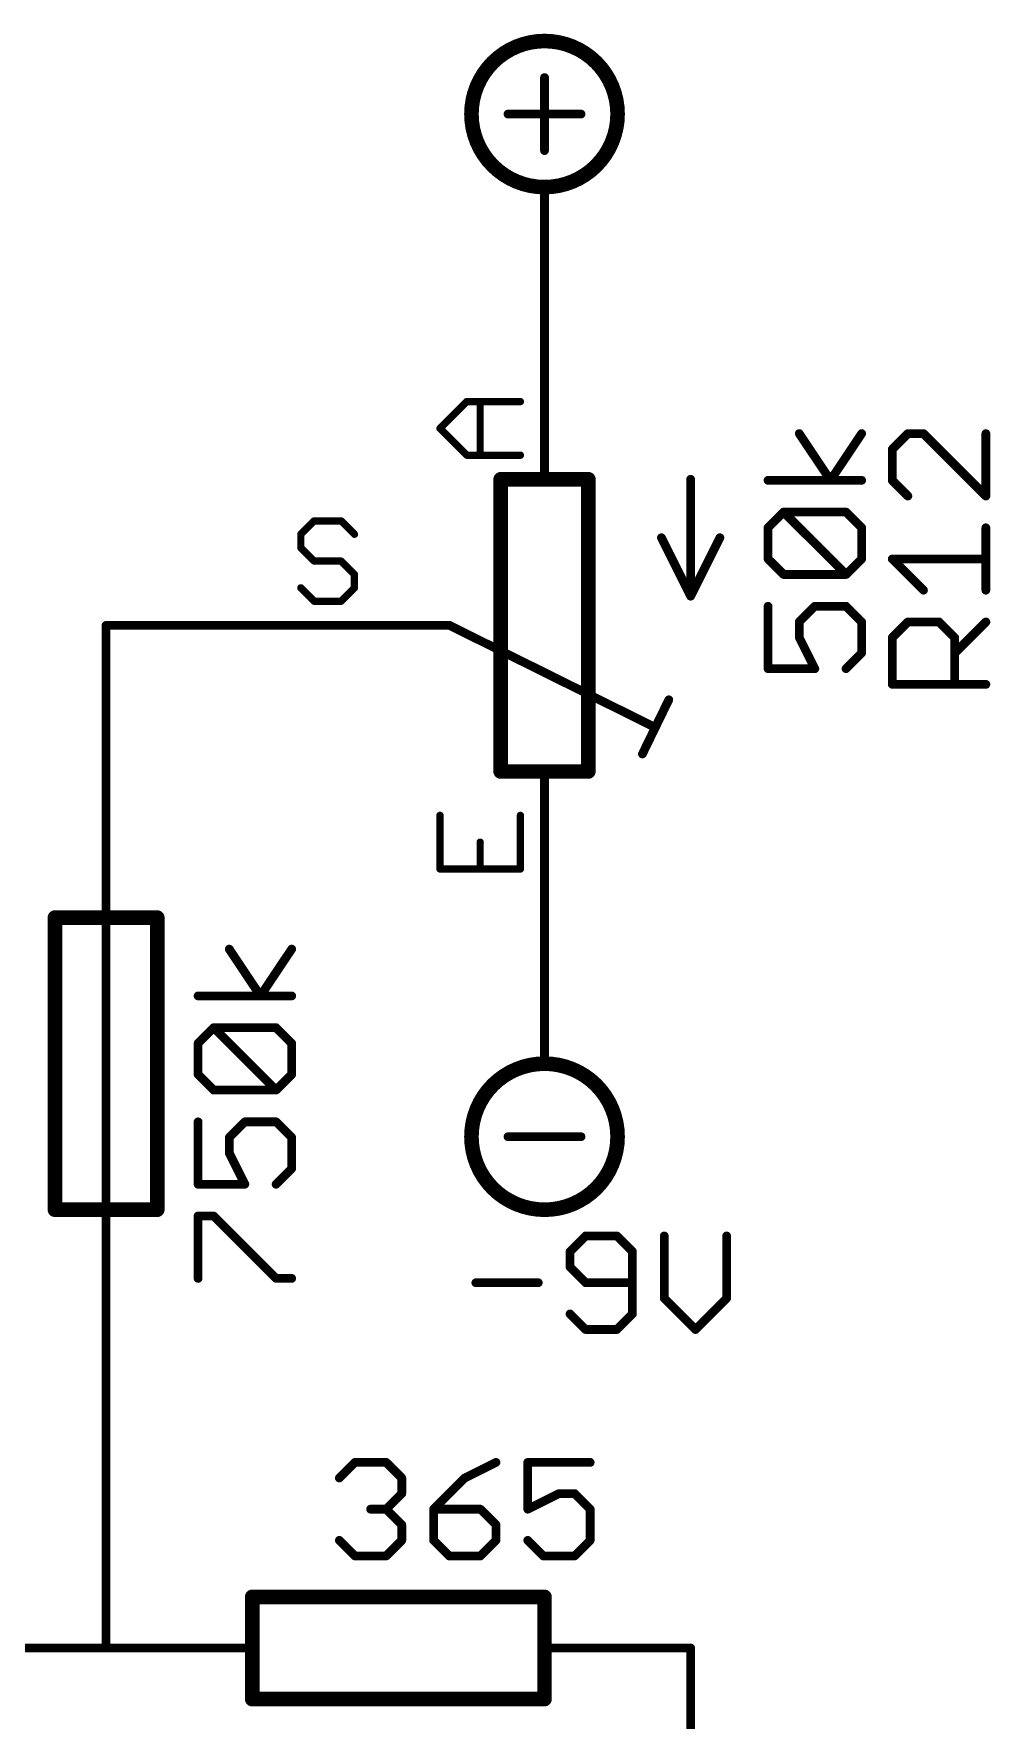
# Model space of a CAD drawing. Extents: x -44 to 217, y -56 to 126.
# Drawn here: x 105.42 to 122.05, y 24.14 to 53.47 of the extents above; entities that cross this region are included whole.
import ezdxf

# ---------------------------------------------------------------- set-up
doc = ezdxf.new("R2010")
doc.units = 0
for name, color, linetype in [('91', 94, 'CONTINUOUS'), ('94', 14, 'CONTINUOUS'), ('95', 251, 'CONTINUOUS'), ('96', 251, 'CONTINUOUS')]:
    doc.layers.add(name, color=color, linetype=linetype)

msp = doc.modelspace()

# ---------------------------------------------------------------- linework, layer by layer
at = {"layer": '91', "const_width": 0.1524}
for points in [[(109.22, 43.18), (106.68, 43.18)], [(106.68, 43.18), (106.68, 40.64)], [(106.68, 40.64), (106.68, 30.48)], [(106.68, 30.48), (106.68, 25.4)], [(88.9, 25.4), (106.68, 25.4)]]:
    msp.add_lwpolyline(points, dxfattribs=at)
at = {"layer": '91', "const_width": 0.0762}
for points in [[(106.68, 43.2181, 1), (106.68, 43.1419)], [(106.7181, 43.18, 1), (106.6419, 43.18)], [(109.22, 43.1419, 1), (109.22, 43.2181)], [(106.7181, 40.64, 1), (106.6419, 40.64)], [(106.6419, 40.64, 1), (106.7181, 40.64)], [(106.7181, 30.48, 1), (106.6419, 30.48)], [(106.6419, 30.48, 1), (106.7181, 30.48)], [(106.6419, 25.4, 1), (106.7181, 25.4)], [(106.68, 25.3619, 1), (106.68, 25.4381)]]:
    msp.add_lwpolyline(points, format="xyb", dxfattribs=at)
at = {"layer": '94'}
for points, const_width in [([(114.3, 50.8, 1), (114.3, 53.34, 1), (114.3, 50.8)], 0.254), ([(114.3381, 52.705, 1), (114.2619, 52.705)], 0.0762), ([(113.665, 52.1081, 1), (113.665, 52.0319)], 0.0762), ([(114.935, 52.0319, 1), (114.935, 52.1081)], 0.0762), ([(114.2619, 51.435, 1), (114.3381, 51.435)], 0.0762), ([(114.3381, 50.8, 1), (114.2619, 50.8)], 0.0762), ([(114.3381, 48.26, 1), (114.2619, 48.26)], 0.0762), ([(114.2619, 48.26, 1), (114.3381, 48.26)], 0.0762), ([(113.6015, 45.72, 1), (113.4745, 45.72)], 0.127), ([(113.538, 45.7835, 1), (113.538, 45.6565)], 0.127), ([(114.2619, 45.72, 1), (114.3381, 45.72)], 0.0762), ([(115.1255, 45.72, 1), (114.9985, 45.72)], 0.127), ([(115.062, 45.6565, 1), (115.062, 45.7835)], 0.127), ([(116.8781, 45.72, 1), (116.8019, 45.72)], 0.0762), ([(116.3661, 44.721, 1), (116.2979, 44.687)], 0.0762), ([(117.3821, 44.687, 1), (117.3139, 44.721)], 0.0762), ([(116.8059, 43.705, 1), (116.8741, 43.671)], 0.0762), ([(116.8019, 43.688, 1), (116.8781, 43.688)], 0.0762), ([(116.8059, 43.671, 1), (116.8741, 43.705)], 0.0762), ([(109.22, 43.2181, 1), (109.22, 43.1419)], 0.0762), ([(111.76, 43.2181, 1), (111.76, 43.1419)], 0.0762), ([(111.76, 43.1419, 1), (111.76, 43.2181)], 0.0762), ([(112.6659, 43.2141, 1), (112.6321, 43.1459)], 0.0762), ([(112.649, 43.1419, 1), (112.649, 43.2181)], 0.0762), ([(116.494, 41.8694, 1), (116.4254, 41.9028)], 0.0762), ([(116.1627, 41.3933, 1), (116.1965, 41.4615)], 0.0762), ([(113.538, 40.7035, 1), (113.538, 40.5765)], 0.127), ([(115.062, 40.5765, 1), (115.062, 40.7035)], 0.127), ([(115.9675, 40.9615, 1), (116.0361, 40.9281)], 0.0762), ([(106.7181, 40.64, 1), (106.6419, 40.64)], 0.0762), ([(113.4745, 40.64, 1), (113.6015, 40.64)], 0.127), ([(114.3381, 40.64, 1), (114.2619, 40.64)], 0.0762), ([(114.9985, 40.64, 1), (115.1255, 40.64)], 0.127), ([(105.8545, 38.1, 1), (105.7275, 38.1)], 0.127), ([(105.791, 38.1635, 1), (105.791, 38.0365)], 0.127), ([(106.6419, 38.1, 1), (106.7181, 38.1)], 0.0762), ([(107.6325, 38.1, 1), (107.5055, 38.1)], 0.127), ([(107.569, 38.0365, 1), (107.569, 38.1635)], 0.127), ([(114.3381, 38.1, 1), (114.2619, 38.1)], 0.0762), ([(114.2619, 38.1, 1), (114.3381, 38.1)], 0.0762), ([(114.3, 33.02, 1), (114.3, 35.56, 1), (114.3, 33.02)], 0.254), ([(114.2619, 35.56, 1), (114.3381, 35.56)], 0.0762), ([(113.665, 34.3281, 1), (113.665, 34.2519)], 0.0762), ([(114.935, 34.2519, 1), (114.935, 34.3281)], 0.0762), ([(105.791, 33.0835, 1), (105.791, 32.9565)], 0.127), ([(107.569, 32.9565, 1), (107.569, 33.0835)], 0.127), ([(105.7275, 33.02, 1), (105.8545, 33.02)], 0.127), ([(106.7181, 33.02, 1), (106.6419, 33.02)], 0.0762), ([(107.5055, 33.02, 1), (107.6325, 33.02)], 0.127), ([(106.6419, 30.48, 1), (106.7181, 30.48)], 0.0762), ([(109.22, 26.3525, 1), (109.22, 26.2255)], 0.127), ([(109.2835, 26.289, 1), (109.1565, 26.289)], 0.127), ([(114.3635, 26.289, 1), (114.2365, 26.289)], 0.127), ([(114.3, 26.2255, 1), (114.3, 26.3525)], 0.127), ([(106.68, 25.4381, 1), (106.68, 25.3619)], 0.0762), ([(109.22, 25.3619, 1), (109.22, 25.4381)], 0.0762), ([(114.3, 25.4381, 1), (114.3, 25.3619)], 0.0762), ([(116.8781, 25.4, 1), (116.8019, 25.4)], 0.0762), ([(116.84, 25.3619, 1), (116.84, 25.4381)], 0.0762), ([(109.22, 24.5745, 1), (109.22, 24.4475)], 0.127), ([(114.3, 24.4475, 1), (114.3, 24.5745)], 0.127), ([(109.1565, 24.511, 1), (109.2835, 24.511)], 0.127), ([(114.2365, 24.511, 1), (114.3635, 24.511)], 0.127)]:
    msp.add_lwpolyline(points, format="xyb", dxfattribs=dict(at, const_width=const_width))
for points, const_width in [([(114.3, 51.435), (114.3, 52.705)], 0.1524), ([(113.665, 52.07), (114.935, 52.07)], 0.1524), ([(114.3, 48.26), (114.3, 50.8)], 0.1524), ([(114.3, 48.26), (114.3, 45.72)], 0.1524), ([(113.538, 45.72), (113.538, 40.64)], 0.254), ([(115.062, 45.72), (113.538, 45.72)], 0.254), ([(115.062, 40.64), (115.062, 45.72)], 0.254), ([(116.84, 45.72), (116.84, 43.688)], 0.1524), ([(116.84, 43.688), (116.332, 44.704)], 0.1524), ([(116.84, 43.688), (117.348, 44.704)], 0.1524), ([(109.22, 43.18), (111.76, 43.18)], 0.1524), ([(111.76, 43.18), (112.649, 43.18)], 0.1524), ([(112.649, 43.18), (116.1796, 41.4274)], 0.1524), ([(116.4597, 41.8861), (116.0018, 40.9448)], 0.1524), ([(113.538, 40.64), (115.062, 40.64)], 0.254), ([(106.68, 40.64), (106.68, 38.1)], 0.1524), ([(114.3, 38.1), (114.3, 40.64)], 0.1524), ([(105.791, 38.1), (105.791, 33.02)], 0.254), ([(107.569, 38.1), (105.791, 38.1)], 0.254), ([(107.569, 33.02), (107.569, 38.1)], 0.254), ([(114.3, 38.1), (114.3, 35.56)], 0.1524), ([(113.665, 34.29), (114.935, 34.29)], 0.1524), ([(107.569, 33.02), (105.791, 33.02)], 0.254), ([(106.68, 30.48), (106.68, 33.02)], 0.1524), ([(114.3, 26.289), (109.22, 26.289)], 0.254), ([(109.22, 26.289), (109.22, 24.511)], 0.254), ([(114.3, 26.289), (114.3, 24.511)], 0.254), ([(106.68, 25.4), (109.22, 25.4)], 0.1524), ([(116.84, 25.4), (114.3, 25.4)], 0.1524), ([(116.84, 25.4), (116.84, 22.86)], 0.1524), ([(109.22, 24.511), (114.3, 24.511)], 0.254)]:
    msp.add_lwpolyline(points, dxfattribs=dict(at, const_width=const_width))
at = {"layer": '95'}
for points, const_width in [([(112.4827, 46.6052), (112.9488, 47.0712)], 0.127), ([(112.9488, 47.0712), (113.8809, 47.0712)], 0.127), ([(113.1818, 46.1391), (113.1818, 47.0712)], 0.127), ([(112.9488, 46.1391), (112.4827, 46.6052)], 0.127), ([(120.615, 46.5137), (120.3438, 46.2425)], 0.1524), ([(120.8861, 46.5137), (120.615, 46.5137)], 0.1524), ([(121.9708, 45.429), (120.8861, 46.5137)], 0.1524), ([(121.9708, 46.5137), (121.9708, 45.429)], 0.1524), ([(113.8809, 46.1391), (112.9488, 46.1391)], 0.127), ([(120.3438, 46.2425), (120.3438, 45.7002)], 0.1524), ([(120.3438, 45.7002), (120.615, 45.429)], 0.1524), ([(110.2977, 44.9973), (110.0646, 44.7643)], 0.127), ([(110.7637, 44.9973), (110.2977, 44.9973)], 0.127), ([(110.9968, 44.7643), (110.7637, 44.9973)], 0.127), ([(121.9708, 43.7919), (121.9708, 44.8765)], 0.1524), ([(110.0646, 44.7643), (110.0646, 44.5312)], 0.127), ([(110.0646, 44.5312), (110.2977, 44.2982)], 0.127), ([(110.2977, 44.2982), (110.7637, 44.2982)], 0.127), ([(110.7637, 44.2982), (110.9968, 44.0652)], 0.127), ([(120.8861, 43.7919), (120.3438, 44.3342)], 0.1524), ([(120.3438, 44.3342), (121.9708, 44.3342)], 0.1524), ([(110.9968, 44.0652), (110.9968, 43.8321)], 0.127), ([(110.2977, 43.5991), (110.0646, 43.8321)], 0.127), ([(110.9968, 43.8321), (110.7637, 43.5991)], 0.127), ([(110.7637, 43.5991), (110.2977, 43.5991)], 0.127), ([(120.3438, 42.9682), (120.615, 43.2394)], 0.1524), ([(120.615, 43.2394), (121.1573, 43.2394)], 0.1524), ([(121.1573, 43.2394), (121.4285, 42.9682)], 0.1524), ([(121.4285, 42.6971), (121.9708, 43.2394)], 0.1524), ([(120.3438, 42.1547), (120.3438, 42.9682)], 0.1524), ([(121.4285, 42.9682), (121.4285, 42.1547)], 0.1524), ([(121.9708, 42.1547), (120.3438, 42.1547)], 0.1524), ([(112.4827, 39.8768), (112.4827, 38.9446)], 0.127), ([(113.8809, 38.9446), (113.8809, 39.8768)], 0.127), ([(113.1818, 38.9446), (113.1818, 39.4107)], 0.127), ([(112.4827, 38.9446), (113.8809, 38.9446)], 0.127)]:
    msp.add_lwpolyline(points, dxfattribs=dict(at, const_width=const_width))
for points, const_width in [([(112.9488, 47.103, 1), (112.9488, 47.0395)], 0.0635), ([(112.9712, 47.0488, 1), (112.9263, 47.0937)], 0.0635), ([(113.2136, 47.0712, 1), (113.1501, 47.0712)], 0.0635), ([(113.8809, 47.0395, 1), (113.8809, 47.103)], 0.0635), ([(112.5052, 46.6276, 1), (112.4603, 46.5827)], 0.0635), ([(112.4603, 46.6276, 1), (112.5052, 46.5827)], 0.0635), ([(120.615, 46.5518, 1), (120.615, 46.4756)], 0.0762), ([(120.6419, 46.4868, 1), (120.588, 46.5406)], 0.0762), ([(120.9131, 46.5406, 1), (120.8592, 46.4868)], 0.0762), ([(120.8861, 46.4756, 1), (120.8861, 46.5518)], 0.0762), ([(122.0089, 46.5137, 1), (121.9327, 46.5137)], 0.0762), ([(112.9488, 46.1709, 1), (112.9488, 46.1073)], 0.0635), ([(112.9263, 46.1166, 1), (112.9712, 46.1616)], 0.0635), ([(113.1501, 46.1391, 1), (113.2136, 46.1391)], 0.0635), ([(113.8809, 46.1073, 1), (113.8809, 46.1709)], 0.0635), ([(120.3819, 46.2425, 1), (120.3057, 46.2425)], 0.0762), ([(120.3169, 46.2695, 1), (120.3708, 46.2156)], 0.0762), ([(120.3708, 45.7271, 1), (120.3169, 45.6733)], 0.0762), ([(120.3057, 45.7002, 1), (120.3819, 45.7002)], 0.0762), ([(120.588, 45.4021, 1), (120.6419, 45.456)], 0.0762), ([(121.9327, 45.429, 1), (122.0089, 45.429)], 0.0762), ([(121.9439, 45.4021, 1), (121.9977, 45.456)], 0.0762), ([(110.2977, 45.029, 1), (110.2977, 44.9655)], 0.0635), ([(110.3201, 44.9748, 1), (110.2752, 45.0197)], 0.0635), ([(110.7862, 45.0197, 1), (110.7413, 44.9748)], 0.0635), ([(110.7637, 44.9655, 1), (110.7637, 45.029)], 0.0635), ([(122.0089, 44.8765, 1), (121.9327, 44.8765)], 0.0762), ([(110.0964, 44.7643, 1), (110.0329, 44.7643)], 0.0635), ([(110.0422, 44.7867, 1), (110.0871, 44.7418)], 0.0635), ([(110.0871, 44.5537, 1), (110.0422, 44.5088)], 0.0635), ([(110.9743, 44.7418, 1), (111.0192, 44.7867)], 0.0635), ([(110.0329, 44.5312, 1), (110.0964, 44.5312)], 0.0635), ([(110.2977, 44.3299, 1), (110.2977, 44.2664)], 0.0635), ([(110.2752, 44.2757, 1), (110.3201, 44.3206)], 0.0635), ([(110.7862, 44.3206, 1), (110.7413, 44.2757)], 0.0635), ([(110.7637, 44.2664, 1), (110.7637, 44.3299)], 0.0635), ([(120.3708, 44.3612, 1), (120.3169, 44.3073)], 0.0762), ([(120.3438, 44.3723, 1), (120.3438, 44.2961)], 0.0762), ([(121.9708, 44.2961, 1), (121.9708, 44.3723)], 0.0762), ([(111.0285, 44.0652, 1), (110.965, 44.0652)], 0.0635), ([(110.9743, 44.0427, 1), (111.0192, 44.0876)], 0.0635), ([(110.0871, 43.8546, 1), (110.0422, 43.8097)], 0.0635), ([(110.965, 43.8321, 1), (111.0285, 43.8321)], 0.0635), ([(111.0192, 43.8097, 1), (110.9743, 43.8546)], 0.0635), ([(120.8592, 43.7649, 1), (120.9131, 43.8188)], 0.0762), ([(121.9327, 43.7919, 1), (122.0089, 43.7919)], 0.0762), ([(110.2977, 43.6309, 1), (110.2977, 43.5673)], 0.0635), ([(110.2752, 43.5766, 1), (110.3201, 43.6216)], 0.0635), ([(110.7413, 43.6216, 1), (110.7862, 43.5766)], 0.0635), ([(110.7637, 43.5673, 1), (110.7637, 43.6309)], 0.0635), ([(120.615, 43.2775, 1), (120.615, 43.2013)], 0.0762), ([(120.6419, 43.2124, 1), (120.588, 43.2663)], 0.0762), ([(121.1842, 43.2663, 1), (121.1304, 43.2124)], 0.0762), ([(121.1573, 43.2013, 1), (121.1573, 43.2775)], 0.0762), ([(121.9977, 43.2124, 1), (121.9439, 43.2663)], 0.0762), ([(120.3819, 42.9682, 1), (120.3057, 42.9682)], 0.0762), ([(120.3169, 42.9952, 1), (120.3708, 42.9413)], 0.0762), ([(121.4666, 42.9682, 1), (121.3904, 42.9682)], 0.0762), ([(121.4015, 42.9413, 1), (121.4554, 42.9952)], 0.0762), ([(121.4015, 42.724, 1), (121.4554, 42.6701)], 0.0762), ([(120.3438, 42.1928, 1), (120.3438, 42.1166)], 0.0762), ([(121.9708, 42.1166, 1), (121.9708, 42.1928)], 0.0762), ([(120.3057, 42.1547, 1), (120.3819, 42.1547)], 0.0762), ([(121.3904, 42.1547, 1), (121.4666, 42.1547)], 0.0762), ([(112.5145, 39.8768, 1), (112.451, 39.8768)], 0.0635), ([(113.9127, 39.8768, 1), (113.8492, 39.8768)], 0.0635), ([(113.2136, 39.4107, 1), (113.1501, 39.4107)], 0.0635), ([(112.4827, 38.9764, 1), (112.4827, 38.9129)], 0.0635), ([(113.8809, 38.9129, 1), (113.8809, 38.9764)], 0.0635), ([(112.451, 38.9446, 1), (112.5145, 38.9446)], 0.0635), ([(113.1501, 38.9446, 1), (113.2136, 38.9446)], 0.0635), ([(113.8492, 38.9446, 1), (113.9127, 38.9446)], 0.0635)]:
    msp.add_lwpolyline(points, format="xyb", dxfattribs=dict(at, const_width=const_width))
at = {"layer": '96', "const_width": 0.1524}
for points in [[(119.2695, 45.7019), (118.7271, 46.5154)], [(119.8118, 46.5154), (119.2695, 45.7019)], [(119.8118, 45.7019), (118.1848, 45.7019)], [(118.1848, 44.8782), (118.456, 45.1494)], [(118.456, 45.1494), (119.5406, 45.1494)], [(119.5406, 44.0647), (118.456, 45.1494)], [(119.5406, 45.1494), (119.8118, 44.8782)], [(118.1848, 44.3359), (118.1848, 44.8782)], [(119.8118, 44.8782), (119.8118, 44.3359)], [(118.456, 44.0647), (118.1848, 44.3359)], [(119.8118, 44.3359), (119.5406, 44.0647)], [(119.5406, 44.0647), (118.456, 44.0647)], [(118.1848, 43.5122), (118.1848, 42.4276)], [(118.7271, 43.2411), (118.9983, 43.5122)], [(118.9983, 43.5122), (119.5406, 43.5122)], [(119.5406, 43.5122), (119.8118, 43.2411)], [(118.7271, 42.9699), (118.7271, 43.2411)], [(119.8118, 43.2411), (119.8118, 42.6987)], [(118.9983, 42.4276), (118.7271, 42.9699)], [(119.8118, 42.6987), (119.5406, 42.4276)], [(118.1848, 42.4276), (118.9983, 42.4276)], [(109.3635, 36.7377), (108.8211, 37.5512)], [(109.9058, 37.5512), (109.3635, 36.7377)], [(109.9058, 36.7377), (108.2788, 36.7377)], [(108.2788, 35.914), (108.55, 36.1852)], [(108.55, 36.1852), (109.6346, 36.1852)], [(109.6346, 35.1005), (108.55, 36.1852)], [(109.6346, 36.1852), (109.9058, 35.914)], [(108.2788, 35.3717), (108.2788, 35.914)], [(109.9058, 35.914), (109.9058, 35.3717)], [(108.55, 35.1005), (108.2788, 35.3717)], [(109.9058, 35.3717), (109.6346, 35.1005)], [(109.6346, 35.1005), (108.55, 35.1005)], [(108.2788, 34.548), (108.2788, 33.4634)], [(108.8211, 34.2769), (109.0923, 34.548)], [(109.0923, 34.548), (109.6346, 34.548)], [(109.6346, 34.548), (109.9058, 34.2769)], [(108.8211, 34.0057), (108.8211, 34.2769)], [(109.9058, 34.2769), (109.9058, 33.7345)], [(109.0923, 33.4634), (108.8211, 34.0057)], [(109.9058, 33.7345), (109.6346, 33.4634)], [(108.2788, 33.4634), (109.0923, 33.4634)], [(108.2788, 31.8262), (108.2788, 32.9109)], [(108.2788, 32.9109), (108.55, 32.9109)], [(108.55, 32.9109), (109.6346, 31.8262)], [(115.0145, 32.5642), (114.7434, 32.293)], [(115.5569, 32.5642), (115.0145, 32.5642)], [(115.828, 32.293), (115.5569, 32.5642)], [(116.3805, 32.5642), (116.3805, 31.4795)], [(117.4652, 31.4795), (117.4652, 32.5642)], [(114.7434, 32.293), (114.7434, 32.0219)], [(115.828, 31.2084), (115.828, 32.293)], [(114.7434, 32.0219), (115.0145, 31.7507)], [(109.6346, 31.8262), (109.9058, 31.8262)], [(113.1062, 31.7507), (114.1909, 31.7507)], [(115.0145, 31.7507), (115.828, 31.7507)], [(116.3805, 31.4795), (116.9228, 30.9372)], [(116.9228, 30.9372), (117.4652, 31.4795)], [(114.7434, 31.2084), (115.0145, 30.9372)], [(115.5569, 30.9372), (115.828, 31.2084)], [(115.0145, 30.9372), (115.5569, 30.9372)], [(110.7347, 28.356), (111.0059, 28.6272)], [(111.0059, 28.6272), (111.5482, 28.6272)], [(111.5482, 28.6272), (111.8194, 28.356)], [(113.4565, 28.6272), (112.9142, 28.356)], [(115.0937, 28.6272), (114.009, 28.6272)], [(114.009, 28.6272), (114.009, 27.8137)], [(111.8194, 28.0849), (111.5482, 27.8137)], [(111.8194, 28.356), (111.8194, 28.0849)], [(112.9142, 28.356), (112.3719, 27.8137)], [(114.009, 27.8137), (114.5514, 28.0849)], [(114.5514, 28.0849), (114.8225, 28.0849)], [(114.8225, 28.0849), (115.0937, 27.8137)], [(111.5482, 27.8137), (111.2771, 27.8137)], [(111.5482, 27.8137), (111.8194, 27.5425)], [(112.3719, 27.8137), (112.3719, 27.2714)], [(113.1854, 27.8137), (112.3719, 27.8137)], [(113.4565, 27.5425), (113.1854, 27.8137)], [(115.0937, 27.8137), (115.0937, 27.2714)], [(111.8194, 27.5425), (111.8194, 27.2714)], [(113.4565, 27.2714), (113.4565, 27.5425)], [(111.0059, 27.0002), (110.7347, 27.2714)], [(111.8194, 27.2714), (111.5482, 27.0002)], [(112.3719, 27.2714), (112.643, 27.0002)], [(113.1854, 27.0002), (113.4565, 27.2714)], [(114.2802, 27.0002), (114.009, 27.2714)], [(115.0937, 27.2714), (114.8225, 27.0002)], [(111.5482, 27.0002), (111.0059, 27.0002)], [(112.643, 27.0002), (113.1854, 27.0002)], [(114.8225, 27.0002), (114.2802, 27.0002)]]:
    msp.add_lwpolyline(points, dxfattribs=at)
at = {"layer": '96', "const_width": 0.0762}
for points in [[(118.7588, 46.5365, 1), (118.6954, 46.4943)], [(119.8435, 46.4943, 1), (119.7801, 46.5365)], [(118.1848, 45.74, 1), (118.1848, 45.6638)], [(119.2378, 45.723, 1), (119.3012, 45.6808)], [(119.2378, 45.6808, 1), (119.3012, 45.723)], [(119.8118, 45.6638, 1), (119.8118, 45.74)], [(118.456, 45.1875, 1), (118.456, 45.1113)], [(118.4829, 45.1763, 1), (118.429, 45.1225)], [(118.4829, 45.1225, 1), (118.429, 45.1763)], [(119.5676, 45.1763, 1), (119.5137, 45.1225)], [(119.5406, 45.1113, 1), (119.5406, 45.1875)], [(118.2229, 44.8782, 1), (118.1467, 44.8782)], [(118.1579, 44.9052, 1), (118.2118, 44.8513)], [(119.8499, 44.8782, 1), (119.7737, 44.8782)], [(119.7849, 44.8513, 1), (119.8387, 44.9052)], [(118.1467, 44.3359, 1), (118.2229, 44.3359)], [(118.2118, 44.3628, 1), (118.1579, 44.309)], [(119.7737, 44.3359, 1), (119.8499, 44.3359)], [(119.8387, 44.309, 1), (119.7849, 44.3628)], [(118.456, 44.1028, 1), (118.456, 44.0266)], [(118.429, 44.0378, 1), (118.4829, 44.0917)], [(119.5137, 44.0917, 1), (119.5676, 44.0378)], [(119.5137, 44.0378, 1), (119.5676, 44.0917)], [(119.5406, 44.0266, 1), (119.5406, 44.1028)], [(118.2229, 43.5122, 1), (118.1467, 43.5122)], [(118.9983, 43.5503, 1), (118.9983, 43.4741)], [(119.0252, 43.4853, 1), (118.9714, 43.5392)], [(119.5676, 43.5392, 1), (119.5137, 43.4853)], [(119.5406, 43.4741, 1), (119.5406, 43.5503)], [(118.7652, 43.2411, 1), (118.689, 43.2411)], [(118.7002, 43.268, 1), (118.7541, 43.2141)], [(119.8499, 43.2411, 1), (119.7737, 43.2411)], [(119.7849, 43.2141, 1), (119.8387, 43.268)], [(118.689, 42.9699, 1), (118.7652, 42.9699)], [(118.7612, 42.987, 1), (118.6931, 42.9529)], [(119.7737, 42.6987, 1), (119.8499, 42.6987)], [(119.8387, 42.6718, 1), (119.7849, 42.7257)], [(118.1848, 42.4657, 1), (118.1848, 42.3895)], [(118.1467, 42.4276, 1), (118.2229, 42.4276)], [(118.9642, 42.4105, 1), (119.0324, 42.4446)], [(118.9983, 42.3895, 1), (118.9983, 42.4657)], [(119.5137, 42.4545, 1), (119.5676, 42.4006)], [(108.8528, 37.5723, 1), (108.7894, 37.53)], [(109.9375, 37.53, 1), (109.8741, 37.5723)], [(108.2788, 36.7758, 1), (108.2788, 36.6996)], [(109.3318, 36.7588, 1), (109.3952, 36.7165)], [(109.3318, 36.7165, 1), (109.3952, 36.7588)], [(109.9058, 36.6996, 1), (109.9058, 36.7758)], [(108.5769, 36.2121, 1), (108.523, 36.1582)], [(108.55, 36.2233, 1), (108.55, 36.1471)], [(108.5769, 36.1582, 1), (108.523, 36.2121)], [(109.6616, 36.2121, 1), (109.6077, 36.1582)], [(109.6346, 36.1471, 1), (109.6346, 36.2233)], [(108.3169, 35.914, 1), (108.2407, 35.914)], [(108.2519, 35.9409, 1), (108.3058, 35.8871)], [(109.9439, 35.914, 1), (109.8677, 35.914)], [(109.8789, 35.8871, 1), (109.9327, 35.9409)], [(108.3058, 35.3986, 1), (108.2519, 35.3447)], [(108.2407, 35.3717, 1), (108.3169, 35.3717)], [(109.8677, 35.3717, 1), (109.9439, 35.3717)], [(109.9327, 35.3447, 1), (109.8789, 35.3986)], [(108.55, 35.1386, 1), (108.55, 35.0624)], [(108.523, 35.0736, 1), (108.5769, 35.1275)], [(109.6077, 35.1275, 1), (109.6616, 35.0736)], [(109.6077, 35.0736, 1), (109.6616, 35.1275)], [(109.6346, 35.0624, 1), (109.6346, 35.1386)], [(108.3169, 34.548, 1), (108.2407, 34.548)], [(109.0923, 34.5861, 1), (109.0923, 34.5099)], [(109.1192, 34.5211, 1), (109.0654, 34.575)], [(109.6616, 34.575, 1), (109.6077, 34.5211)], [(109.6346, 34.5099, 1), (109.6346, 34.5861)], [(108.8592, 34.2769, 1), (108.783, 34.2769)], [(108.7942, 34.3038, 1), (108.8481, 34.2499)], [(109.9439, 34.2769, 1), (109.8677, 34.2769)], [(109.8789, 34.2499, 1), (109.9327, 34.3038)], [(108.783, 34.0057, 1), (108.8592, 34.0057)], [(108.8552, 34.0227, 1), (108.7871, 33.9886)], [(109.8677, 33.7345, 1), (109.9439, 33.7345)], [(109.9327, 33.7076, 1), (109.8789, 33.7615)], [(108.2788, 33.5015, 1), (108.2788, 33.4253)], [(108.2407, 33.4634, 1), (108.3169, 33.4634)], [(109.0582, 33.4463, 1), (109.1264, 33.4804)], [(109.0923, 33.4253, 1), (109.0923, 33.5015)], [(109.6077, 33.4903, 1), (109.6616, 33.4364)], [(108.3169, 32.9109, 1), (108.2407, 32.9109)], [(108.2788, 32.949, 1), (108.2788, 32.8728)], [(108.5769, 32.9378, 1), (108.523, 32.8839)], [(108.55, 32.8728, 1), (108.55, 32.949)], [(115.0145, 32.6023, 1), (115.0145, 32.5261)], [(115.0415, 32.5372, 1), (114.9876, 32.5911)], [(115.5838, 32.5911, 1), (115.5299, 32.5372)], [(115.5569, 32.5261, 1), (115.5569, 32.6023)], [(116.4186, 32.5642, 1), (116.3424, 32.5642)], [(117.5033, 32.5642, 1), (117.4271, 32.5642)], [(114.7164, 32.32, 1), (114.7703, 32.2661)], [(114.7815, 32.293, 1), (114.7053, 32.293)], [(115.8661, 32.293, 1), (115.7899, 32.293)], [(115.8011, 32.2661, 1), (115.855, 32.32)], [(114.7703, 32.0488, 1), (114.7164, 31.9949)], [(114.7053, 32.0219, 1), (114.7815, 32.0219)], [(108.2407, 31.8262, 1), (108.3169, 31.8262)], [(109.6346, 31.8643, 1), (109.6346, 31.7881)], [(109.6077, 31.7993, 1), (109.6616, 31.8531)], [(109.9058, 31.7881, 1), (109.9058, 31.8643)], [(113.1062, 31.7888, 1), (113.1062, 31.7126)], [(114.1909, 31.7126, 1), (114.1909, 31.7888)], [(115.0145, 31.7888, 1), (115.0145, 31.7126)], [(114.9876, 31.7238, 1), (115.0415, 31.7776)], [(115.828, 31.7126, 1), (115.828, 31.7888)], [(116.4075, 31.5065, 1), (116.3536, 31.4526)], [(116.3424, 31.4795, 1), (116.4186, 31.4795)], [(117.4271, 31.4795, 1), (117.5033, 31.4795)], [(117.4921, 31.4526, 1), (117.4382, 31.5065)], [(114.7703, 31.2353, 1), (114.7164, 31.1814)], [(115.7899, 31.2084, 1), (115.8661, 31.2084)], [(115.855, 31.1814, 1), (115.8011, 31.2353)], [(115.0145, 30.9753, 1), (115.0145, 30.8991)], [(114.9876, 30.9103, 1), (115.0415, 30.9641)], [(115.5299, 30.9641, 1), (115.5838, 30.9103)], [(115.5569, 30.8991, 1), (115.5569, 30.9753)], [(116.8959, 30.9641, 1), (116.9498, 30.9103)], [(116.8959, 30.9103, 1), (116.9498, 30.9641)], [(111.0059, 28.6653, 1), (111.0059, 28.5891)], [(111.0328, 28.6002, 1), (110.9789, 28.6541)], [(111.5752, 28.6541, 1), (111.5213, 28.6002)], [(111.5482, 28.5891, 1), (111.5482, 28.6653)], [(113.4736, 28.5931, 1), (113.4395, 28.6613)], [(114.009, 28.6653, 1), (114.009, 28.5891)], [(114.0471, 28.6272, 1), (113.9709, 28.6272)], [(115.0937, 28.5891, 1), (115.0937, 28.6653)], [(110.7078, 28.383, 1), (110.7617, 28.3291)], [(111.8575, 28.356, 1), (111.7813, 28.356)], [(111.7924, 28.3291, 1), (111.8463, 28.383)], [(111.8463, 28.0579, 1), (111.7924, 28.1118)], [(112.8972, 28.3901, 1), (112.9312, 28.3219)], [(112.9412, 28.3291, 1), (112.8873, 28.383)], [(114.5514, 28.123, 1), (114.5514, 28.0468)], [(114.5684, 28.0508, 1), (114.5343, 28.1189)], [(114.8495, 28.1118, 1), (114.7956, 28.0579)], [(114.8225, 28.0468, 1), (114.8225, 28.123)], [(111.2771, 27.8518, 1), (111.2771, 27.7756)], [(111.5752, 27.8406, 1), (111.5213, 27.7868)], [(111.5213, 27.8406, 1), (111.5752, 27.7868)], [(111.5482, 27.7756, 1), (111.5482, 27.8518)], [(111.7813, 28.0849, 1), (111.8575, 28.0849)], [(112.41, 27.8137, 1), (112.3338, 27.8137)], [(112.3719, 27.8518, 1), (112.3719, 27.7756)], [(112.3449, 27.8406, 1), (112.3988, 27.7868)], [(113.2123, 27.8406, 1), (113.1584, 27.7868)], [(113.1854, 27.7756, 1), (113.1854, 27.8518)], [(113.992, 27.8478, 1), (114.0261, 27.7796)], [(115.1318, 27.8137, 1), (115.0556, 27.8137)], [(115.0668, 27.7868, 1), (115.1206, 27.8406)], [(111.8575, 27.5425, 1), (111.7813, 27.5425)], [(111.7924, 27.5156, 1), (111.8463, 27.5695)], [(113.4946, 27.5425, 1), (113.4184, 27.5425)], [(113.4296, 27.5156, 1), (113.4835, 27.5695)], [(113.9709, 27.8137, 1), (114.0471, 27.8137)], [(110.7617, 27.2983, 1), (110.7078, 27.2444)], [(111.7813, 27.2714, 1), (111.8575, 27.2714)], [(111.8463, 27.2444, 1), (111.7924, 27.2983)], [(112.3988, 27.2983, 1), (112.3449, 27.2444)], [(112.3338, 27.2714, 1), (112.41, 27.2714)], [(113.4184, 27.2714, 1), (113.4946, 27.2714)], [(113.4835, 27.2444, 1), (113.4296, 27.2983)], [(114.036, 27.2983, 1), (113.9821, 27.2444)], [(115.0556, 27.2714, 1), (115.1318, 27.2714)], [(115.1206, 27.2444, 1), (115.0668, 27.2983)], [(111.0059, 27.0383, 1), (111.0059, 26.9621)], [(110.9789, 26.9733, 1), (111.0328, 27.0271)], [(111.5213, 27.0271, 1), (111.5752, 26.9733)], [(111.5482, 26.9621, 1), (111.5482, 27.0383)], [(112.643, 27.0383, 1), (112.643, 26.9621)], [(112.6161, 26.9733, 1), (112.67, 27.0271)], [(113.1584, 27.0271, 1), (113.2123, 26.9733)], [(113.1854, 26.9621, 1), (113.1854, 27.0383)], [(114.2802, 27.0383, 1), (114.2802, 26.9621)], [(114.2533, 26.9733, 1), (114.3071, 27.0271)], [(114.7956, 27.0271, 1), (114.8495, 26.9733)], [(114.8225, 26.9621, 1), (114.8225, 27.0383)]]:
    msp.add_lwpolyline(points, format="xyb", dxfattribs=at)

doc.saveas('drawing.dxf')
